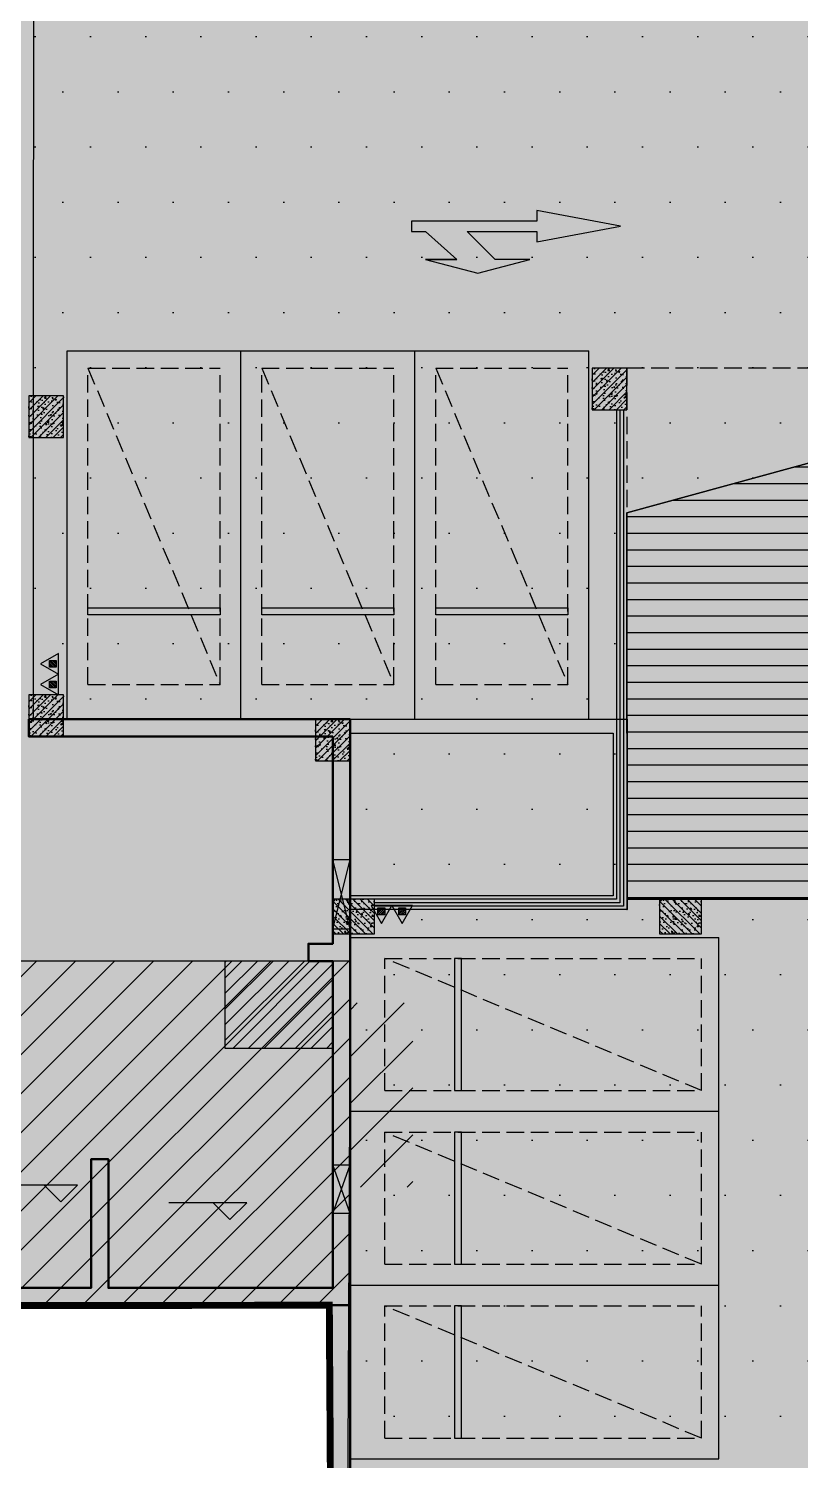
# Model space of a CAD drawing. Extents: x -1338203 to 1886333, y -530034 to 1031844.
# Drawn here: x 707534 to 718630, y 182218 to 202812 of the extents above; entities that cross this region are included whole.
import ezdxf

# ---------------------------------------------------------------- set-up
doc = ezdxf.new("R2010")
doc.units = 0
doc.header["$LTSCALE"] = 1000
doc.header["$MEASUREMENT"] = 0
doc.linetypes.add('A-001-平面B2$0$__DASH', pattern=[0.35, 0.25, -0.1])
doc.linetypes.add('A-001-平面参照B1$0$DASH', pattern=[0.35, 0.25, -0.1])
for name, color, linetype in [('A-001-平面参照B1$0$0A-ELEV-PATT', 8, 'Continuous'), ('A-001-平面参照B1$0$0A-P-FLOR', 52, 'Continuous'), ('A-001-平面参照B1$0$A-001-平面参照B1$0$0A-E-STRS-RAIL', 163, 'Continuous'), ('A-001-平面参照B1$0$AUDIT_D_220531184525-2', 40, 'Continuous'), ('A-12-平面B1改$0$A-12-平面B1$0$0A-A-SYMB-ELEV', 150, 'Continuous'), ('p-a-regular', 5, 'Continuous'), ('S-12-柱墙B1_1$0$0S-CW-HATCH', 251, 'Continuous'), ('S-12-柱墙B1_1$0$0S-CW-HATCH-UP', 251, 'Continuous'), ('S-12-柱墙B1_1$0$0S-S-HOLE', 55, 'Continuous'), ('S001地下一墙柱$0$S001地下一墙柱$0$0S-CC-LINE', 52, 'Continuous'), ('S001地下一墙柱$0$S001地下一墙柱$0$0S-CW-HATCH', 251, 'Continuous'), ('S001地下一墙柱$0$S001地下一墙柱$0$0S-CW-HATCH-UP', 251, 'Continuous'), ('中心线', 42, 'Continuous'), ('地面指向箭头', 7, 'Continuous'), ('负一层消火栓$0$0P-EQUIP-FH', 7, 'Continuous')]:
    doc.layers.add(name, color=color, linetype=linetype)
doc.layers.add('A-001-平面参照B1$0$AAD-A-PROOF', color=30, linetype='Continuous', plot=False)
doc.layers.add('负一层消火栓$0$AAD-A-MODIFY_20230107', color=201, linetype='Continuous', plot=False)
doc.layers.add('p-a-regular-narrow', color=7, linetype='Continuous', true_color=0x9600ff)
doc.layers.add('p-h-walkable', color=7, linetype='Continuous', lineweight=70, true_color=0xf0f0f0)
doc.layers.add('S-12-柱墙B1_1$0$0S-CW-LINE', color=7, linetype='Continuous', lineweight=50)
doc.layers.add('S001地下一墙柱$0$S001地下一墙柱$0$0S-CW-LINE', color=7, linetype='Continuous', lineweight=50)
pattern_1 = [(0, (-766365.4, -306889.1), (396.875, 793.75), [0, -793.75])]

# ---------------------------------------------------------------- blocks, each defined once
blk = doc.blocks.new('A-001-平面参照B1')
at = {"layer": 'A-001-平面参照B1$0$0A-ELEV-PATT'}
h = blk.add_hatch(dxfattribs=at)
h.set_pattern_fill('DOTS', color=256, scale=500)
h.set_pattern_definition(pattern_1)
edge = h.paths.add_edge_path()
edge.add_line((-50226, -116800), (-54206, -116799))
edge.add_line((-54206, -116799), (-54209, -114010))
edge.add_line((-54209, -114010), (-54209, -114010))
edge.add_line((-54209, -114010), (-58760, -114010))
edge.add_line((-58760, -114010), (-58759, -97910))
edge.add_line((-58759, -97910), (-34009, -97860))
edge.add_line((-34009, -97860), (-34009, -116600))
edge.add_line((-34009, -116600), (-42629, -116600))
edge.add_line((-42629, -116600), (-42629, -108960))
edge.add_line((-42629, -108960), (-50229, -111040))
edge.add_line((-50229, -111040), (-50229, -114210))
edge.add_line((-50229, -114210), (-50229, -111040))
h = blk.add_hatch(dxfattribs=at)
h.set_pattern_fill('ANSI31', color=256, scale=150, angle=135)
h.set_pattern_definition([(180, (-766365.37, -306889.07), (-1e-14, -238.125), [])])
h.paths.add_polyline_path([(-42629, -108960), (-50229, -111040), (-50229, -114210), (-50229, -114210), (-50229, -116600), (-42629, -116600), (-42629, -114210), (-42629, -114210), (-42629, -108960), (-50229, -111040)])
h = blk.add_hatch(dxfattribs=at)
h.set_pattern_fill('DOTS', color=256, scale=500)
h.set_pattern_definition(pattern_1)
h.paths.add_polyline_path([(-38109, -133450), (-38083, -133450), (-38084, -131350), (-38084, -131350), (-38084, -119510), (-38109, -119510), (-38109, -116600), (-50229, -116600), (-50229, -116750), (-54206, -116749), (-54360, -148950), (-38109, -148950)])
at = {"layer": 'A-001-平面参照B1$0$0A-P-FLOR', "linetype": 'A-001-平面参照B1$0$DASH'}
blk.add_lwpolyline([(-42629, -111040), (-42629, -108960), (-50229, -108960), (-50229, -111040)], dxfattribs=at)
at = {"layer": 'A-001-平面参照B1$0$A-001-平面参照B1$0$0A-E-STRS-RAIL'}
for points in [[(-50279, -109560), (-50279, -116700), (-53858, -116700)], [(-50329, -109560), (-50329, -116650), (-53858, -116650)]]:
    blk.add_lwpolyline(points, dxfattribs=at)
at = {"layer": 'A-001-平面参照B1$0$AAD-A-PROOF', "ltscale": 0.002}
blk.add_lwpolyline([(-50229, -111040), (-50229, -111040), (-42629, -108960)], dxfattribs=at)
at = {"layer": 'A-001-平面参照B1$0$AUDIT_D_220531184525-2'}
for points in [[(-50226, -116750), (-54206, -116749), (-54209, -114010), (-58760, -114010), (-58759, -97910), (-34009, -97860), (-34009, -114210), (-34009, -114210), (-34009, -116600), (-42629, -116600), (-42629, -108960), (-50229, -111040), (-50229, -114210), (-50229, -111040)], [(-50226, -116750), (-54206, -116749), (-54209, -114010), (-58760, -114010), (-58759, -97910), (-34009, -97860), (-34009, -114210), (-34009, -114210), (-34009, -116600), (-38409, -116600), (-38409, -116750), (-42559, -116750), (-42559, -116600), (-42629, -116600), (-42629, -108960), (-50229, -111040), (-50229, -114210), (-50229, -111040)], [(-50379, -109560), (-50379, -116600), (-53858, -116600)]]:
    blk.add_lwpolyline(points, dxfattribs=at)
for points in [[(-42629, -108960), (-50229, -111040), (-50229, -114210), (-50229, -114210), (-50229, -116600), (-42629, -116600), (-42629, -114210), (-42629, -114210), (-42629, -108960), (-50229, -111040)], [(-42629, -108960), (-50229, -111040), (-50229, -114210), (-50229, -114210), (-50229, -116600), (-42629, -116600), (-42629, -114210), (-42629, -114210), (-42629, -108960), (-50229, -111040)], [(-38109, -133450), (-38083, -133450), (-38084, -131350), (-38084, -131350), (-38084, -119510), (-38109, -119510), (-38109, -116600), (-50229, -116600), (-50229, -116750), (-54206, -116749), (-54360, -148950), (-38109, -148950)]]:
    blk.add_lwpolyline(points, close=True, dxfattribs=at)
blk = doc.blocks.new('负一层消火栓$0$$TwtSys$00000546')
h = blk.add_hatch()
h.set_pattern_fill('ANSI31', color=256, scale=200, style=0)
h.set_pattern_definition([(45, (-38543.802, -6670.83), (-17.67767, 17.67767), [])])
h.paths.add_polyline_path([(-65, 174), (65, 174), (65, 44), (-65, 44)])
for points in [[(0, 344), (-198, 0), (198, 0)], [(-65, 174), (65, 174), (65, 44), (-65, 44)]]:
    blk.add_lwpolyline(points, close=True)
blk = doc.blocks.new('负一层消火栓')
at = {"layer": '负一层消火栓$0$AAD-A-MODIFY_20230107', "color": 4}
blk.add_lwpolyline([(-69458, -106130, 0, 193, -0.520567), (-67529, -106130, 0, 193, -0.520567), (-65600, -106130, 0, 193, -0.520567), (-63672, -106130, 0, 193, -0.520567), (-61743, -106130, 0, 193, -0.520567), (-59814, -106130, 0, 193, -0.520567), (-58869, -107113, 0, 193, -0.520567), (-58869, -109042, 0, 193, -0.520567), (-59002, -110837, 0, 193, -0.520567), (-60931, -110837, 0, 193, -0.520567), (-62859, -110837, 0, 193, -0.520567), (-64788, -110837, 0, 193, -0.520567), (-66717, -110837, 0, 193, -0.520567), (-68646, -110837, 0, 193, -0.520567), (-69458, -109721, 0, 193, -0.520567), (-69458, -107792, 0, 193, -0.520567)], format="xyseb", close=True, dxfattribs=at)
at = {"layer": '负一层消火栓$0$0P-EQUIP-FH'}
for p, xscale, yscale, zscale, rotation in [((-58402, -113214), 0.7500000000000008, 0.7500000000000008, 0.7500000000000008, 90.00272354035933), ((-58402, -113511), 0.7500000000000008, 0.7500000000000008, 0.7500000000000008, 90.00272354035933), ((-53760, -116692), 0.75, 0.75, 0.75, 180), ((-53462, -116692), 0.75, 0.75, 0.75, 180)]:
    blk.add_blockref('负一层消火栓$0$$TwtSys$00000546', p, dxfattribs=dict(at, xscale=xscale, yscale=yscale, zscale=zscale, rotation=rotation))
blk = doc.blocks.new('直行右转或左转')
at = {"layer": '地面指向箭头'}
blk.add_hatch(color=251, dxfattribs=at).paths.add_polyline_path([(3219528, 2452519), (3218327, 2452294), (3218327, 2452444), (3217325, 2452444), (3217726, 2452044), (3218227, 2452044), (3217476, 2451843), (3216725, 2452044), (3217175, 2452044), (3216725, 2452444), (3216524, 2452444), (3216524, 2452594), (3218327, 2452594), (3218327, 2452745)])
at = {"layer": '地面指向箭头', "color": 251}
blk.add_lwpolyline([(3216725, 2452044), (3217175, 2452044), (3216725, 2452044), (3217476, 2451843), (3218227, 2452044), (3217726, 2452044), (3217325, 2452444), (3218327, 2452444), (3218327, 2452294), (3219528, 2452519), (3218327, 2452745), (3218327, 2452594), (3216524, 2452594), (3216524, 2452444), (3216725, 2452444), (3217175, 2452044)], dxfattribs=at)
blk = doc.blocks.new('A$C9cb663f1')
at = {"layer": '中心线', "color": 251, "const_width": 150}
for points in [[(298428, -160832), (300428, -160832)], [(302428, -160832), (304428, -160832)]]:
    blk.add_lwpolyline(points, dxfattribs=at)
at = {"layer": '地面指向箭头', "color": 251, "linetype": 'Continuous'}
blk.add_blockref('直行右转或左转', (-2916131, -2614312), dxfattribs=at)
blk = doc.blocks.new('A-12-平面B1改')
h = blk.add_hatch()
h.set_pattern_fill('ANSI31', color=252, scale=100)
h.set_pattern_definition([(45, (-1928061.73, 566082.88), (-112.253202, 112.253202), [])])
edge = h.paths.add_edge_path()
edge.add_line((43400, -6490), (43400, -5240))
edge.add_line((43400, -5240), (41850, -5240))
edge.add_line((41850, -5240), (41850, -6490))
edge.add_line((41850, -6490), (43400, -6490))
at = {"ltscale": 0.002}
blk.add_lwpolyline([(43650, -4300), (43652, -4300)], dxfattribs=at)
at = {"color": 252}
blk.add_lwpolyline([(43400, -6490), (43400, -5240), (41850, -5240), (41850, -6490), (43400, -6490)], dxfattribs=at)
at = {"layer": 'A-12-平面B1改$0$A-12-平面B1$0$0A-A-SYMB-ELEV'}
for p, q in [((39730, -8463), (38610, -8463)), ((39490, -8703), (39250, -8463)), ((39490, -8703), (39730, -8463)), ((42162, -8716), (41042, -8716)), ((41922, -8956), (41682, -8716)), ((41922, -8956), (42162, -8716))]:
    blk.add_line(p, q, dxfattribs=at)
blk = doc.blocks.new('S-12-柱墙B1_1', base_point=(-588474, -346969))
at = {"layer": 'S-12-柱墙B1_1$0$0S-CW-HATCH'}
h = blk.add_hatch(color=256, dxfattribs=at)
h.dxf.hatch_style = 1
h.paths.add_polyline_path([(-544824, -351749), (-545074, -351749), (-545074, -350749), (-544824, -350749), (-544824, -348729), (-549444, -348729), (-549444, -348979), (-545074, -348979), (-545074, -351959), (-545424, -351959), (-545424, -352209), (-545074, -352209), (-545074, -355139), (-544824, -355139), (-544824, -355839), (-545074, -355839), (-545074, -356909), (-548299, -356909), (-548299, -355059), (-548549, -355059), (-548549, -356909), (-555534, -356909), (-555534, -353429), (-555784, -353429), (-555784, -357709), (-561664, -357709), (-561664, -353429), (-561914, -353429), (-561914, -356909), (-568899, -356909), (-568899, -355059), (-569149, -355059), (-569149, -356909), (-572374, -356909), (-572374, -354579), (-572624, -354579), (-572624, -356909), (-572774, -356909), (-572774, -354579), (-573024, -354579), (-573024, -356909), (-576249, -356909), (-576249, -355059), (-576499, -355059), (-576499, -356909), (-583484, -356909), (-583484, -353429), (-583734, -353429), (-583734, -357709), (-589614, -357709), (-589614, -353429), (-589864, -353429), (-589864, -356909), (-596849, -356909), (-596849, -355059), (-597099, -355059), (-597099, -356909), (-600324, -356909), (-600324, -352209), (-599974, -352209), (-599974, -351959), (-600324, -351959), (-600324, -348979), (-599554, -348979), (-599554, -348729), (-600574, -348729), (-600574, -357159), (-589864, -357159), (-589864, -357959), (-583484, -357959), (-583484, -357159), (-561914, -357159), (-561914, -357959), (-555534, -357959), (-555534, -357159), (-544824, -357159)])
at = {"layer": 'S-12-柱墙B1_1$0$0S-CW-HATCH-UP'}
h = blk.add_hatch(dxfattribs=at)
h.set_pattern_fill('钢筋混凝土', color=256, scale=30)
h.set_pattern_definition([(45, (0, 0), (-53.0330086, 53.0330086), []), (50, (0, 0), (215.178055, -18.82564), [22.5, -247.5]), (355, (0, 0), (-41.6254, 225.65764), [18, -198]), (100.4514, (17.93, -1.57), (173.552815, 206.83186), [19.12206, -210.342634]), (46.1842, (0, 60), (320.17231, -49.6557), [33.75, -371.25]), (96.6356, (26.68, 55.86), (280.39881, 292.23536), [28.68309, -315.5139]), (351.1842, (0, 60), (280.39858, 292.23558), [27, -297]), (21, (30, 45), (179.072116, -120.785667), [22.5, -247.5]), (326, (30, 45), (72.9946, 217.545014), [18, -198]), (71.4514, (44.92, 34.93), (252.06679, 96.75915), [19.12206, -210.342634]), (37.5, (0, 0), (3.647957, 99.868156), [0, -195.6, 0, -201, 0, -198.75]), (7.5, (0, 0), (78.920861, 118.323514), [0, -114.6, 0, -191.1, 0, -75.75]), (327.5, (-66.9, 0), (160.146731, -6.7664615), [0, -75, 0, -234, 0, -310.5]), (317.5, (-96.9, 0), (174.95585, 30.031495), [0, -97.5, 0, -155.4, 0, -220.5])])
h.paths.add_polyline_path([(-545074, -350749), (-544824, -350749), (-544824, -348729), (-549444, -348729), (-549444, -348979), (-545074, -348979), (-545074, -351959), (-545424, -351959), (-545424, -352209), (-545074, -352209), (-545074, -355139), (-544824, -355139), (-544824, -355839), (-545074, -355839), (-545074, -356909), (-548299, -356909), (-548299, -355059), (-548549, -355059), (-548549, -356909), (-555534, -356909), (-555534, -353429), (-555784, -353429), (-555784, -357709), (-561664, -357709), (-561664, -353429), (-561914, -353429), (-561914, -356909), (-568899, -356909), (-568899, -355059), (-569149, -355059), (-569149, -356909), (-572374, -356909), (-572374, -354579), (-572624, -354579), (-572624, -356909), (-572774, -356909), (-572774, -354579), (-573024, -354579), (-573024, -356909), (-576249, -356909), (-576249, -355059), (-576499, -355059), (-576499, -356909), (-583484, -356909), (-583484, -353429), (-583734, -353429), (-583734, -357709), (-589614, -357709), (-589614, -353429), (-589864, -353429), (-589864, -356909), (-596849, -356909), (-596849, -355059), (-597099, -355059), (-597099, -356909), (-600324, -356909), (-600324, -352209), (-599974, -352209), (-599974, -351959), (-600324, -351959), (-600324, -348979), (-599554, -348979), (-599554, -348729), (-600574, -348729), (-600574, -357159), (-589864, -357159), (-589864, -357959), (-583484, -357959), (-583484, -357159), (-561914, -357159), (-561914, -357959), (-555534, -357959), (-555534, -357159), (-544824, -357159), (-544824, -351749), (-545074, -351749)])
at = {"layer": 'S-12-柱墙B1_1$0$0S-CW-LINE'}
for points in [[(-549444, -348729), (-544824, -348729), (-544824, -357159), (-555534, -357159), (-555534, -357959), (-561914, -357959), (-561914, -357159), (-583484, -357159)], [(-568899, -356909), (-561914, -356909), (-561914, -353429), (-561664, -353429), (-561664, -357709), (-555784, -357709), (-555784, -353429), (-555534, -353429), (-555534, -356909), (-548549, -356909), (-548549, -355059), (-548299, -355059), (-548299, -356909), (-545074, -356909), (-545074, -352209), (-545424, -352209), (-545424, -351959), (-545074, -351959), (-545074, -348979), (-549444, -348979), (-549444, -348729)]]:
    blk.add_lwpolyline(points, dxfattribs=at)
at = {"layer": 'S-12-柱墙B1_1$0$0S-S-HOLE'}
for p, q in [((-545074, -351749), (-544824, -350749)), ((-544824, -351749), (-545074, -350749)), ((-545074, -355839), (-544824, -355139)), ((-544824, -355839), (-545074, -355139))]:
    blk.add_line(p, q, dxfattribs=at)
for points in [[(-545074, -350749), (-544824, -350749), (-544824, -351749), (-545074, -351749)], [(-545074, -355139), (-544824, -355139), (-544824, -355839), (-545074, -355839)]]:
    blk.add_lwpolyline(points, close=True, dxfattribs=at)

msp = doc.modelspace()

# ---------------------------------------------------------------- hatches: boundary and pattern name
at = {"ltscale": 0.002}
h = msp.add_hatch(dxfattribs=at)
h.set_pattern_fill('ANSI31', color=8, scale=250)
h.set_pattern_definition([(45, (321361.53, 273455.2), (-280.633, 280.633), [])])
h.paths.add_polyline_path([(664246.6, 192879.1), (664246.6, 184449.1), (667116.6, 184449.1), (667116.6, 183649.1), (673496.6, 183649.1), (673496.6, 184449.1), (695066.6, 184449.1), (695066.6, 183649.1), (701446.6, 183649.1), (701446.6, 184449.1), (712156.6, 184449.1), (712156.7, 189399.5), (704316.6, 189399.5), (704316.6, 192879.1), (701996.6, 192879.1), (701996.6, 194229.1), (700216.6, 194229.1), (700216.6, 196279), (696896.6, 196279), (696896.6, 194299.1), (694516.6, 194299.1), (694516.6, 192879.1), (694516.6, 189649.1), (684206.6, 189649.1), (684206.6, 192879), (681131.6, 192879.1), (681131.6, 189649.1), (676616.6, 189649.1), (676616.6, 192879.1), (674046.6, 192879.1), (674046.6, 194299.1), (671666.6, 194299.1), (671666.6, 196279), (668346.6, 196279), (668346.6, 194229.1), (666566.6, 194229.1), (666566.6, 192879.1)])
h = msp.add_hatch(dxfattribs=at)
h.set_pattern_fill('ANSI31', color=8, scale=300)
h.set_pattern_definition([(45, (766365.37, 306889.07), (-336.7596, 336.7596), [])])
h.paths.add_polyline_path([(713056.6, 188799), (712156.6, 188799), (712156.6, 186149), (713056.6, 186149)])
at = {"layer": 'p-h-walkable', "ltscale": 0.002}
h = msp.add_hatch(color=256, dxfattribs=at)
h.dxf.hatch_style = 1
h.paths.add_polyline_path([(633826.6, 244460.7), (640276.6, 244575.6), (640576.6, 234544.8), (645576.7, 234544.6), (645576.7, 209278.9), (732355.9, 209029), (732355.1, 235229.9), (738506.7, 235229.9), (738506.6, 268838.9), (732734.3, 268838.9), (732734.3, 272898.9), (711963.1, 272898.9), (711963.1, 278984.7), (717256.7, 278984.7), (717256.7, 284049), (733571.6, 284135.6), (733996.6, 290449.1), (739216.6, 290449.1), (739766.6, 284299.1), (754626.6, 284299.1), (755296.6, 290449.1), (760516.6, 290449.1), (760816.6, 283049.1), (760816.3, 275879.2), (775122.6, 275879.2), (776006.6, 274138.9), (776006.6, 259429.1), (778716.6, 259429.1), (778716.6, 238849.1), (783416.6, 238849.1), (783416.6, 237229.1), (782066.6, 237229.1), (782066.6, 234429.1), (779546.6, 234429.1), (779546.6, 237129.1), (773916.6, 237129.1), (773916.6, 243229.1), (764306.6, 243225.6), (764306.6, 236639.1), (760766.6, 236639.1), (760766.6, 234429.1), (758246.6, 234429.1), (758246.6, 238649.1), (762116.6, 238649.1), (762116.6, 243225.6), (748656.6, 243225.6), (748756.3, 207529.1), (800106.6, 207528.9), (800206.7, 201639.7), (812908.2, 202239.1), (812576.6, 180449.3), (744206, 180449.3), (744206, 173439), (728556.7, 173439), (728556.6, 122289.1), (746356.6, 122289.1), (750916.6, 132325.6), (842896.6, 132325.6), (843211.6, 121345.6), (839116.6, 121345.6), (839116.6, 93449.1), (864906.6, 93449.1), (864906.6, 79694), (875856.6, 74929.1), (875856.6, 65749.1), (834560.6, 65749.1), (839142.9, 28436.3), (869465.5, 32160.2), (871163.4, 18334), (873704.3, 18646.1), (877328.9, 5540.2), (761876.2, -8638.5), (761133.2, 2082.3), (764950.9, 5291.5), (763253.1, 19116.3), (799242.7, 23536.1), (793807.6, 65749.1), (750756.6, 65749.1), (751556.6, 81645.6), (636016.6, 81645.6), (636016.6, 96345.6), (629416.6, 96345.6), (629416.6, 118203.2), (622306.6, 118203.2), (622286.6, 139083.2), (644406.6, 137003.2), (644406.6, 129968.2), (656656.6, 129968.2), (656406.6, 138083.2), (712156.6, 138083.2), (711856.6, 184449.1), (581811.6, 184349.1), (581826.6, 197199.1), (585876.6, 197449.1), (585976.6, 209279), (629226.6, 209578.9), (628926.8, 236145.4), (633826.6, 236145.6)])
at = {"layer": 'S001地下一墙柱$0$S001地下一墙柱$0$0S-CW-HATCH'}
h = msp.add_hatch(color=256, dxfattribs=at)
h.dxf.hatch_style = 1
h.paths.add_polyline_path([(716136.6, 197929.1), (715636.6, 197929.1), (715636.6, 197329.1), (716136.6, 197329.1)])
h = msp.add_hatch(color=256, dxfattribs=at)
h.dxf.hatch_style = 1
h.paths.add_polyline_path([(708036.6, 197529.1), (707536.6, 197529.1), (707536.6, 196929.1), (708036.6, 196929.1)])
h = msp.add_hatch(color=256, dxfattribs=at)
h.dxf.hatch_style = 1
h.paths.add_polyline_path([(708036.6, 193229.1), (707536.6, 193229.1), (707536.6, 192629.1), (708036.6, 192629.1)])
h = msp.add_hatch(color=256, dxfattribs=at)
h.dxf.hatch_style = 1
h.paths.add_polyline_path([(712156.6, 192878.5), (711656.6, 192878.5), (711656.6, 192278.5), (712156.6, 192278.5)])
h = msp.add_hatch(color=256, dxfattribs=at)
h.dxf.hatch_style = 1
h.paths.add_polyline_path([(712507.4, 189789.5), (712507.4, 190289.5), (711907.4, 190289.5), (711907.4, 189789.5)])
h = msp.add_hatch(color=256, dxfattribs=at)
h.dxf.hatch_style = 1
h.paths.add_polyline_path([(717206.6, 189789.5), (717206.6, 190289.5), (716606.6, 190289.5), (716606.6, 189789.5)])
at = {"layer": 'S001地下一墙柱$0$S001地下一墙柱$0$0S-CW-HATCH', "ltscale": 0.002}
h = msp.add_hatch(color=256, dxfattribs=at)
h.dxf.hatch_style = 1
h.paths.add_polyline_path([(711856.6, 184449.1), (712156.6, 184449.1), (712156.6, 140853.2), (711856.6, 140853.2)])
at = {"layer": 'S001地下一墙柱$0$S001地下一墙柱$0$0S-CW-HATCH-UP'}
h = msp.add_hatch(dxfattribs=at)
h.set_pattern_fill('钢筋混凝土', color=256, scale=30)
h.set_pattern_definition([(45, (748447.33, 206880.786), (-53.03301, 53.03301), []), (50, (748447.33, 206880.79), (215.1781, -18.8256), [22.5, -247.5]), (355, (748447.33, 206880.79), (-41.6254, 225.6576), [18, -198]), (100.4514, (748465.26, 206879.22), (173.5528, 206.8319), [19.122, -210.3426]), (46.1842, (748447.33, 206940.79), (320.1723, -49.6557), [33.75, -371.25]), (96.6356, (748474, 206936.65), (280.3988, 292.2354), [28.683, -315.514]), (351.1842, (748447.33, 206940.8), (280.3986, 292.2356), [27, -297]), (21, (748477.33, 206925.79), (179.0721, -120.7857), [22.5, -247.5]), (326, (748477.33, 206925.79), (72.9946, 217.545), [18, -198]), (71.4514, (748492.25, 206915.72), (252.0668, 96.7591), [19.122, -210.3426]), (37.5, (748447.33, 206880.79), (3.64796, 99.86816), [0, -195.6, 0, -201, 0, -198.75]), (7.5, (748447.33, 206880.79), (78.92086, 118.3235), [0, -114.6, 0, -191.1, 0, -75.75]), (327.5, (748380.43, 206880.79), (160.14673, -6.76646), [0, -75, 0, -234, 0, -310.5]), (317.5, (748350.43, 206880.79), (174.95585, 30.0315), [0, -97.5, 0, -155.4, 0, -220.5])])
h.paths.add_polyline_path([(716136.6, 197929.1), (715636.6, 197929.1), (715636.6, 197329.1), (716136.6, 197329.1)])
h = msp.add_hatch(dxfattribs=at)
h.set_pattern_fill('钢筋混凝土', color=256, scale=30)
h.set_pattern_definition([(45, (740347.33, 206480.79), (-53.03301, 53.03301), []), (50, (740347.33, 206480.79), (215.1781, -18.8256), [22.5, -247.5]), (355, (740347.33, 206480.79), (-41.6254, 225.6576), [18, -198]), (100.4514, (740365.26, 206479.22), (173.5528, 206.8319), [19.122, -210.3426]), (46.1842, (740347.33, 206540.79), (320.1723, -49.6557), [33.75, -371.25]), (96.6356, (740374, 206536.65), (280.3988, 292.2354), [28.683, -315.514]), (351.1842, (740347.33, 206540.8), (280.3986, 292.2356), [27, -297]), (21, (740377.33, 206525.79), (179.0721, -120.7857), [22.5, -247.5]), (326, (740377.33, 206525.79), (72.9946, 217.545), [18, -198]), (71.4514, (740392.25, 206515.72), (252.0668, 96.7591), [19.122, -210.3426]), (37.5, (740347.33, 206480.79), (3.64796, 99.86816), [0, -195.6, 0, -201, 0, -198.75]), (7.5, (740347.33, 206480.79), (78.92086, 118.3235), [0, -114.6, 0, -191.1, 0, -75.75]), (327.5, (740280.43, 206480.79), (160.14673, -6.76646), [0, -75, 0, -234, 0, -310.5]), (317.5, (740250.43, 206480.79), (174.95585, 30.0315), [0, -97.5, 0, -155.4, 0, -220.5])])
h.paths.add_polyline_path([(708036.6, 197529.1), (707536.6, 197529.1), (707536.6, 196929.1), (708036.6, 196929.1)])
h = msp.add_hatch(dxfattribs=at)
h.set_pattern_fill('钢筋混凝土', color=256, scale=30)
h.set_pattern_definition([(45, (740347.33, 202180.78), (-53.03301, 53.03301), []), (50, (740347.33, 202180.78), (215.1781, -18.8256), [22.5, -247.5]), (355, (740347.33, 202180.78), (-41.6254, 225.6576), [18, -198]), (100.4514, (740365.26, 202179.21), (173.5528, 206.8319), [19.122, -210.3426]), (46.1842, (740347.33, 202240.78), (320.1723, -49.6557), [33.75, -371.25]), (96.6356, (740374, 202236.64), (280.3988, 292.2354), [28.683, -315.514]), (351.1842, (740347.33, 202240.78), (280.3986, 292.2356), [27, -297]), (21, (740377.33, 202225.78), (179.0721, -120.7857), [22.5, -247.5]), (326, (740377.33, 202225.78), (72.9946, 217.545), [18, -198]), (71.4514, (740392.25, 202215.72), (252.0668, 96.7591), [19.122, -210.3426]), (37.5, (740347.33, 202180.78), (3.64796, 99.86816), [0, -195.6, 0, -201, 0, -198.75]), (7.5, (740347.33, 202180.78), (78.92086, 118.3235), [0, -114.6, 0, -191.1, 0, -75.75]), (327.5, (740280.43, 202180.78), (160.14673, -6.76646), [0, -75, 0, -234, 0, -310.5]), (317.5, (740250.43, 202180.78), (174.95585, 30.0315), [0, -97.5, 0, -155.4, 0, -220.5])])
h.paths.add_polyline_path([(708036.6, 193229.1), (707536.6, 193229.1), (707536.6, 192629.1), (708036.6, 192629.1)])
h = msp.add_hatch(dxfattribs=at)
h.set_pattern_fill('钢筋混凝土', color=256, scale=30)
h.set_pattern_definition([(45, (744467.34, 201830.24), (-53.03301, 53.03301), []), (50, (744467.34, 201830.24), (215.1781, -18.8256), [22.5, -247.5]), (355, (744467.34, 201830.24), (-41.6254, 225.6576), [18, -198]), (100.4514, (744485.27, 201828.67), (173.5528, 206.8319), [19.122, -210.3426]), (46.1842, (744467.34, 201890.24), (320.1723, -49.6557), [33.75, -371.25]), (96.6356, (744494.02, 201886.1), (280.3988, 292.2354), [28.683, -315.514]), (351.1842, (744467.34, 201890.24), (280.3986, 292.2356), [27, -297]), (21, (744497.34, 201875.24), (179.0721, -120.7857), [22.5, -247.5]), (326, (744497.34, 201875.24), (72.9946, 217.545), [18, -198]), (71.4514, (744512.26, 201865.17), (252.0668, 96.7591), [19.122, -210.3426]), (37.5, (744467.34, 201830.24), (3.64796, 99.86816), [0, -195.6, 0, -201, 0, -198.75]), (7.5, (744467.34, 201830.24), (78.92086, 118.3235), [0, -114.6, 0, -191.1, 0, -75.75]), (327.5, (744400.44, 201830.24), (160.14673, -6.76646), [0, -75, 0, -234, 0, -310.5]), (317.5, (744370.44, 201830.24), (174.95585, 30.0315), [0, -97.5, 0, -155.4, 0, -220.5])])
h.paths.add_polyline_path([(712156.6, 192878.5), (711656.6, 192878.5), (711656.6, 192278.5), (712156.6, 192278.5)])
h = msp.add_hatch(dxfattribs=at)
h.set_pattern_fill('钢筋混凝土', color=256, scale=30, angle=-90)
h.set_pattern_definition([(315, (721459.1, 157478.805), (53.03301, 53.03301), []), (320, (721459.1, 157478.8), (-18.8256, -215.1781), [22.5, -247.5]), (265, (721459.1, 157478.8), (225.6576, 41.6254), [18, -198]), (10.4514, (721457.53, 157460.87), (206.8319, -173.5528), [19.122, -210.3426]), (316.1842, (721519.1, 157478.8), (-49.6557, -320.1723), [33.75, -371.25]), (6.6356, (721514.96, 157452.12), (292.2354, -280.3988), [28.683, -315.514]), (261.1842, (721519.1, 157478.8), (292.2356, -280.3986), [27, -297]), (291, (721504.1, 157448.8), (-120.7857, -179.0721), [22.5, -247.5]), (236, (721504.1, 157448.8), (217.545, -72.9946), [18, -198]), (341.4514, (721494.04, 157433.88), (96.7591, -252.0668), [19.122, -210.3426]), (307.5, (721459.1, 157478.805), (99.86816, -3.64796), [0, -195.6, 0, -201, 0, -198.75]), (277.5, (721459.1, 157478.8), (118.3235, -78.92086), [0, -114.6, 0, -191.1, 0, -75.75]), (237.5, (721459.1, 157545.705), (-6.76646, -160.14673), [0, -75, 0, -234, 0, -310.5]), (227.5, (721459.1, 157575.7), (30.0315, -174.95585), [0, -97.5, 0, -155.4, 0, -220.5])])
h.paths.add_polyline_path([(712507.4, 189789.5), (712507.4, 190289.5), (711907.4, 190289.5), (711907.4, 189789.5)])
h = msp.add_hatch(dxfattribs=at)
h.set_pattern_fill('钢筋混凝土', color=256, scale=30, angle=-90)
h.set_pattern_definition([(315, (726158.326, 157478.805), (53.03301, 53.03301), []), (320, (726158.33, 157478.8), (-18.8256, -215.1781), [22.5, -247.5]), (265, (726158.33, 157478.8), (225.6576, 41.6254), [18, -198]), (10.4514, (726156.76, 157460.87), (206.8319, -173.5528), [19.122, -210.3426]), (316.1842, (726218.33, 157478.8), (-49.6557, -320.1723), [33.75, -371.25]), (6.6356, (726214.2, 157452.12), (292.2354, -280.3988), [28.683, -315.514]), (261.1842, (726218.33, 157478.8), (292.2356, -280.3986), [27, -297]), (291, (726203.33, 157448.8), (-120.7857, -179.0721), [22.5, -247.5]), (236, (726203.33, 157448.8), (217.545, -72.9946), [18, -198]), (341.4514, (726193.26, 157433.88), (96.7591, -252.0668), [19.122, -210.3426]), (307.5, (726158.326, 157478.805), (99.86816, -3.64796), [0, -195.6, 0, -201, 0, -198.75]), (277.5, (726158.33, 157478.8), (118.3235, -78.92086), [0, -114.6, 0, -191.1, 0, -75.75]), (237.5, (726158.326, 157545.705), (-6.76646, -160.14673), [0, -75, 0, -234, 0, -310.5]), (227.5, (726158.33, 157575.7), (30.0315, -174.95585), [0, -97.5, 0, -155.4, 0, -220.5])])
h.paths.add_polyline_path([(717206.6, 189789.5), (717206.6, 190289.5), (716606.6, 190289.5), (716606.6, 189789.5)])
at = {"layer": 'S001地下一墙柱$0$S001地下一墙柱$0$0S-CW-HATCH-UP', "ltscale": 0.002}
h = msp.add_hatch(dxfattribs=at)
h.set_pattern_fill('钢筋混凝土', color=256, scale=30)
h.set_pattern_definition([(45, (-8e-05, 0.0003), (-53.0330086, 53.0330086), []), (50, (-8e-05, 0.0003), (215.178055, -18.82564), [22.5, -247.5]), (355, (-8e-05, 0.0003), (-41.6254, 225.65764), [18, -198]), (100.4514, (17.93, -1.57), (173.552815, 206.83186), [19.12206, -210.342634]), (46.1842, (-8e-05, 60), (320.17231, -49.6557), [33.75, -371.25]), (96.6356, (26.68, 55.86), (280.39881, 292.23536), [28.68309, -315.5139]), (351.1842, (-8e-05, 60), (280.39858, 292.23558), [27, -297]), (21, (30, 45), (179.072116, -120.785667), [22.5, -247.5]), (326, (30, 45), (72.9946, 217.545014), [18, -198]), (71.4514, (44.92, 34.93), (252.06679, 96.75915), [19.12206, -210.342634]), (37.5, (-8e-05, 0.0003), (3.6479566, 99.868156), [0, -195.6, 0, -201, 0, -198.75]), (7.5, (-8e-05, 0.0003), (78.920861, 118.323514), [0, -114.6, 0, -191.1, 0, -75.75]), (327.5, (-66.9, 0.0003), (160.146731, -6.7664615), [0, -75, 0, -234, 0, -310.5]), (317.5, (-96.9, 0.0003), (174.95585, 30.031495), [0, -97.5, 0, -155.4, 0, -220.5])])
h.paths.add_polyline_path([(711856.6, 184449.1), (712156.6, 184449.1), (712156.6, 140853.2), (711856.6, 140853.2)])

# ---------------------------------------------------------------- linework, layer by layer
for p, q in [((708086.5, 192878.9), (708086.5, 198178.9)), ((708086.5, 198178.9), (710586.5, 198178.9)), ((710586.5, 192878.9), (710586.5, 198178.9)), ((710586.5, 192878.9), (710586.5, 198178.9)), ((710586.5, 198178.9), (713086.5, 198178.9)), ((713086.5, 192878.9), (713086.5, 198178.9)), ((713086.5, 198178.9), (715586.5, 198178.9)), ((713086.5, 192878.9), (713086.5, 198178.9)), ((715586.5, 192878.9), (715586.5, 198178.9)), ((708086.5, 192878.9), (710586.5, 192878.9)), ((710586.5, 192878.9), (713086.5, 192878.9)), ((713086.5, 192878.9), (715586.5, 192878.9)), ((712156.6, 189738.8), (717456.6, 189738.8)), ((712156.6, 187238.8), (712156.6, 189738.8)), ((717456.6, 187238.8), (717456.6, 189738.8)), ((712156.5, 187238.8), (717456.5, 187238.8)), ((712156.5, 184738.8), (712156.5, 187238.8)), ((712156.6, 187238.8), (717456.6, 187238.8)), ((717456.5, 184738.8), (717456.5, 187238.8)), ((712156.4, 184738.8), (717456.4, 184738.8)), ((712156.4, 182238.8), (712156.4, 184738.8)), ((712156.5, 184738.8), (717456.5, 184738.8)), ((717456.4, 182238.8), (717456.4, 184738.8)), ((712156.4, 182238.8), (717456.4, 182238.8))]:
    msp.add_line(p, q)
at = {"linetype": 'A-001-平面B2$0$__DASH'}
for p, q in [((708386.5, 197928.9), (710286.5, 197928.9)), ((708386.5, 193378.9), (708386.5, 197928.9)), ((710286.5, 193378.9), (710286.5, 197928.9)), ((710886.5, 197928.9), (712786.5, 197928.9)), ((710886.5, 193378.9), (710886.5, 197928.9)), ((712786.5, 193378.9), (712786.5, 197928.9)), ((713386.5, 197928.9), (715286.5, 197928.9)), ((713386.5, 193378.9), (713386.5, 197928.9)), ((715286.5, 193378.9), (715286.5, 197928.9)), ((708386.5, 193378.9), (710286.5, 193378.9)), ((710886.5, 193378.9), (712786.5, 193378.9)), ((713386.5, 193378.9), (715286.5, 193378.9)), ((712656.6, 187538.8), (712656.6, 189438.8)), ((712656.6, 189438.8), (717206.6, 189438.8)), ((717206.6, 187538.8), (717206.6, 189438.8)), ((712656.6, 187538.8), (717206.6, 187538.8)), ((712656.5, 185038.8), (712656.5, 186938.8)), ((712656.5, 186938.8), (717206.5, 186938.8)), ((717206.5, 185038.8), (717206.5, 186938.8)), ((712656.5, 185038.8), (717206.5, 185038.8)), ((712656.4, 182538.8), (712656.4, 184438.8)), ((712656.4, 184438.8), (717206.4, 184438.8)), ((717206.4, 182538.8), (717206.4, 184438.8)), ((712656.4, 182538.8), (717206.4, 182538.8))]:
    msp.add_line(p, q, dxfattribs=at)
for points in [[(708386.5, 197928.9), (710286.5, 193378.9)], [(710886.5, 197928.9), (712786.5, 193378.9)], [(713386.5, 197928.9), (715286.5, 193378.9)], [(717206.6, 187538.8), (712656.6, 189438.8)], [(717206.5, 185038.8), (712656.5, 186938.8)], [(717206.4, 182538.8), (712656.4, 184438.8)]]:
    msp.add_lwpolyline(points, dxfattribs=at)
at = {"color": 3, "flags": 128}
msp.add_lwpolyline([(673496.6, 184449.1), (695066.6, 184449.1), (695066.6, 183649.1), (701446.6, 183649.1), (701446.6, 184449.1), (712156.6, 184449.1), (712156.7, 189399.5), (704316.6, 189399.5), (704316.6, 192879.1), (701996.6, 192879.1), (701996.6, 194229.1), (700216.6, 194229.1), (700216.6, 196279), (696896.6, 196279), (696896.6, 194299.1), (694516.6, 194299.1), (694516.6, 192879.1), (694516.6, 189649.1), (684206.6, 189649.1)], dxfattribs=at)
for points in [[(710286.5, 194378.9), (708386.5, 194378.9), (708386.5, 194478.9), (710286.5, 194478.9)], [(712786.5, 194378.9), (710886.5, 194378.9), (710886.5, 194478.9), (712786.5, 194478.9)], [(715286.5, 194378.9), (713386.5, 194378.9), (713386.5, 194478.9), (715286.5, 194478.9)], [(713656.6, 189438.8), (713656.6, 187538.8), (713756.6, 187538.8), (713756.6, 189438.8)], [(713656.5, 186938.8), (713656.5, 185038.8), (713756.5, 185038.8), (713756.5, 186938.8)], [(713656.4, 184438.8), (713656.4, 182538.8), (713756.4, 182538.8), (713756.4, 184438.8)]]:
    msp.add_lwpolyline(points, close=True)
at = {"ltscale": 0.002}
for points in [[(712156.6, 192877.5), (716139.4, 192877.5), (716139.4, 190139.5), (712156.6, 190139.5)], [(712156.6, 192677.5), (715939.4, 192677.5), (715939.4, 190339.5), (712156.6, 190339.5)]]:
    msp.add_lwpolyline(points, close=True, dxfattribs=at)
at = {"layer": 'p-a-regular', "ltscale": 0.002, "const_width": 1000}
for points in [[(709336.5, 193378.9), (709336.5, 197928.9)], [(714336.5, 193378.9), (714336.5, 197928.9)], [(712656.6, 188488.8), (717206.6, 188488.8)], [(712656.4, 183488.8), (717206.4, 183488.8)]]:
    msp.add_lwpolyline(points, dxfattribs=at)
at = {"layer": 'p-a-regular-narrow', "ltscale": 0.002, "const_width": 1000}
for points in [[(711836.5, 193378.9), (711836.5, 197928.9)], [(712656.5, 185988.8), (717206.5, 185988.8)]]:
    msp.add_lwpolyline(points, dxfattribs=at)
at = {"layer": 'p-h-walkable', "ltscale": 0.002, "const_width": 100}
msp.add_lwpolyline([(712156.6, 138083.2), (711856.6, 184449.1), (581811.6, 184349.1)], dxfattribs=at)
at = {"layer": 'S001地下一墙柱$0$S001地下一墙柱$0$0S-CC-LINE'}
for points in [[(716136.6, 197929.1), (715636.6, 197929.1), (715636.6, 197329.1), (716136.6, 197329.1)], [(708036.6, 197529.1), (707536.6, 197529.1), (707536.6, 196929.1), (708036.6, 196929.1)], [(708036.6, 193229.1), (707536.6, 193229.1), (707536.6, 192629.1), (708036.6, 192629.1)], [(712156.6, 192878.5), (711656.6, 192878.5), (711656.6, 192278.5), (712156.6, 192278.5)], [(712507.4, 189789.5), (712507.4, 190289.5), (711907.4, 190289.5), (711907.4, 189789.5)], [(717206.6, 189789.5), (717206.6, 190289.5), (716606.6, 190289.5), (716606.6, 189789.5)]]:
    msp.add_lwpolyline(points, close=True, dxfattribs=at)
at = {"layer": 'S001地下一墙柱$0$S001地下一墙柱$0$0S-CW-LINE', "ltscale": 0.002}
msp.add_lwpolyline([(711856.6, 184449.1), (712156.6, 184449.1), (712156.6, 140853.2), (711856.6, 140853.2)], close=True, dxfattribs=at)

# ---------------------------------------------------------------- block references
msp.add_blockref('A-001-平面参照B1', (766365.4, 306889.1))
at = {"ltscale": 0.002}
for name, p in [('负一层消火栓', (766365.4, 306889.1)), ('A$C9cb663f1', (412646.2, 361761.3)), ('S-12-柱墙B1_1', (668506.6, 194639.1)), ('A-12-平面B1改', (668506.6, 194639.1))]:
    msp.add_blockref(name, p, dxfattribs=at)

doc.saveas('drawing.dxf')
